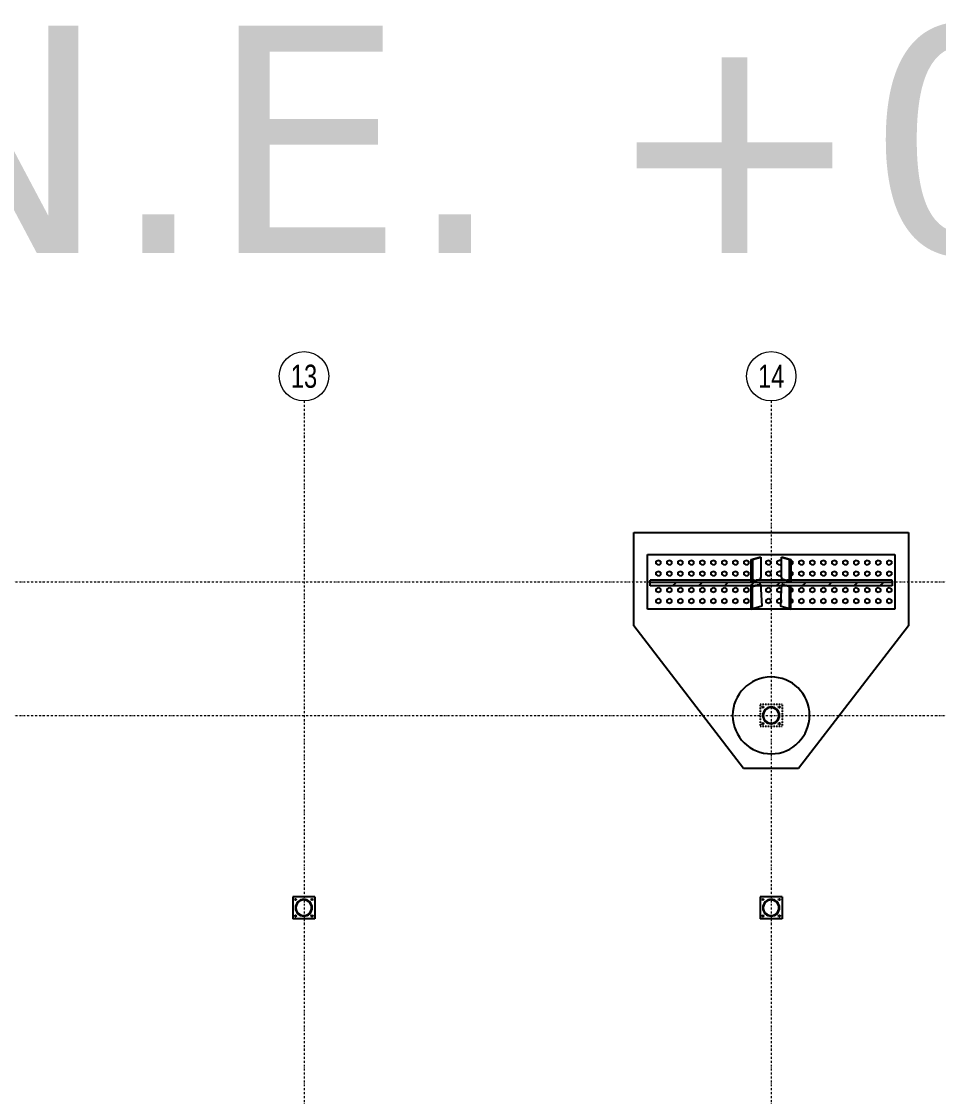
# Model space of a CAD drawing. Header units: millimetres. Extents: x 1541 to 289025, y -12015 to 47026.
# Drawn here: x 34933 to 36142, y -10196 to -8778 of the extents above; entities that cross this region are included whole.
import ezdxf
from ezdxf.enums import TextEntityAlignment as Align

# ---------------------------------------------------------------- set-up
doc = ezdxf.new("R2010")
doc.units = ezdxf.units.MM
doc.header["$LTSCALE"] = 0.1
for name, pattern in [('DASHDOTX2', [50.8, 25.4, -12.7, 0, -12.7]), ('DXK_LINE_DOT2', [3.9198, 1.9599, -1.9599]), ('Grid Line', [3.33375, 1.905, -0.47625, 0.47625, -0.47625])]:
    doc.linetypes.add(name, pattern=pattern)
doc.layers.get('0').update_dxf_attribs({"color": 255})
doc.layers.add('E_EJES', color=8, linetype='Continuous', lineweight=9)
doc.layers.add('E_EJES-1', color=8, linetype='Grid Line', lineweight=9)
doc.layers.add('TEXTO GENRAL', color=3, linetype='Continuous')
doc.styles.add('Swis721 LtCn BT_1', font='swisscl.ttf', dxfattribs={"height": 0.42})
doc.styles.add('TEXTO GENERAL', font='verdana.ttf', dxfattribs={"height": 0.9})

msp = doc.modelspace()

# ---------------------------------------------------------------- hatches: boundary and pattern name
at = {"linetype": 'Continuous'}
h = msp.add_hatch(dxfattribs=at)
h.set_pattern_fill('', scale=7.611392, style=0, pattern_type=0)
h.set_pattern_definition([(45, (35762.014, -9517.53), (-17.088, 17.088), [])])
h.paths.add_polyline_path([(36081, -9517.5), (35762, -9517.5), (35762, -9518.3), (35762.2, -9522.2), (36080.8, -9522.2), (36081, -9518.3)])
h = msp.add_hatch(dxfattribs=at)
h.set_pattern_fill('', scale=7.611392, style=0, pattern_type=0)
h.set_pattern_definition([(45, (35932.32, -9690.706), (-17.088, 17.088), [])])
h.paths.add_polyline_path([(35932.5, -9692.9), (35932.3, -9690.7), (35931.7, -9688.6), (35930.7, -9686.7), (35929.3, -9685), (35927.6, -9683.7), (35925.7, -9682.6), (35923.6, -9682), (35921.5, -9681.8), (35919.3, -9682), (35917.2, -9682.6), (35915.3, -9683.7), (35913.7, -9685), (35912.3, -9686.7), (35911.3, -9688.6), (35910.6, -9690.7), (35910.4, -9692.9), (35910.6, -9695), (35911.3, -9697.1), (35912.3, -9699), (35913.7, -9700.7), (35915.3, -9702.1), (35917.2, -9703.1), (35919.3, -9703.7), (35921.5, -9703.9), (35923.6, -9703.7), (35925.7, -9703.1), (35927.6, -9702.1), (35929.3, -9700.7), (35930.7, -9699), (35931.7, -9697.1), (35932.3, -9695)])
h.paths.add_polyline_path([(35931, -9696.8), (35930.1, -9698.6), (35928.8, -9700.2), (35927.2, -9701.5), (35925.4, -9702.4), (35923.5, -9703), (35921.5, -9703.2), (35919.5, -9703), (35917.5, -9702.4), (35915.7, -9701.5), (35914.2, -9700.2), (35912.9, -9698.6), (35911.9, -9696.8), (35911.3, -9694.9), (35911.1, -9692.9), (35911.3, -9690.8), (35911.9, -9688.9), (35912.9, -9687.1), (35914.2, -9685.6), (35915.7, -9684.3), (35917.5, -9683.3), (35919.5, -9682.7), (35921.5, -9682.5), (35923.5, -9682.7), (35925.4, -9683.3), (35927.2, -9684.3), (35928.8, -9685.6), (35930.1, -9687.1), (35931, -9688.9), (35931.6, -9690.8), (35931.8, -9692.9), (35931.6, -9694.9)])
h = msp.add_hatch(color=96, dxfattribs=at)
h.paths.add_polyline_path([(35316.4, -9946.6), (35316.2, -9944.4), (35315.5, -9942.4), (35314.5, -9940.4), (35313.1, -9938.8), (35311.5, -9937.4), (35309.5, -9936.4), (35307.5, -9935.7), (35305.3, -9935.5), (35303.2, -9935.7), (35301.1, -9936.4), (35299.2, -9937.4), (35297.5, -9938.8), (35296.1, -9940.4), (35295.1, -9942.4), (35294.5, -9944.4), (35294.3, -9946.6), (35294.5, -9948.7), (35295.1, -9950.8), (35296.1, -9952.7), (35297.5, -9954.4), (35299.2, -9955.8), (35301.1, -9956.8), (35303.2, -9957.4), (35305.3, -9957.6), (35307.5, -9957.4), (35309.5, -9956.8), (35311.5, -9955.8), (35313.1, -9954.4), (35314.5, -9952.7), (35315.5, -9950.8), (35316.2, -9948.7)])
h.paths.add_polyline_path([(35314.9, -9950.5), (35313.9, -9952.3), (35312.6, -9953.9), (35311.1, -9955.2), (35309.3, -9956.1), (35307.3, -9956.7), (35305.3, -9956.9), (35303.3, -9956.7), (35301.4, -9956.1), (35299.6, -9955.2), (35298, -9953.9), (35296.7, -9952.3), (35295.8, -9950.5), (35295.2, -9948.6), (35295, -9946.6), (35295.2, -9944.6), (35295.8, -9942.6), (35296.7, -9940.8), (35298, -9939.3), (35299.6, -9938), (35301.4, -9937), (35303.3, -9936.5), (35305.3, -9936.3), (35307.3, -9936.5), (35309.3, -9937), (35311.1, -9938), (35312.6, -9939.3), (35313.9, -9940.8), (35314.9, -9942.6), (35315.4, -9944.6), (35315.6, -9946.6), (35315.4, -9948.6)])
h = msp.add_hatch(color=96, dxfattribs=at)
h.paths.add_polyline_path([(35932.5, -9946.6), (35932.3, -9944.4), (35931.7, -9942.4), (35930.7, -9940.4), (35929.3, -9938.8), (35927.6, -9937.4), (35925.7, -9936.4), (35923.6, -9935.7), (35921.5, -9935.5), (35919.3, -9935.7), (35917.2, -9936.4), (35915.3, -9937.4), (35913.7, -9938.8), (35912.3, -9940.4), (35911.3, -9942.4), (35910.6, -9944.4), (35910.4, -9946.6), (35910.6, -9948.7), (35911.3, -9950.8), (35912.3, -9952.7), (35913.7, -9954.4), (35915.3, -9955.8), (35917.2, -9956.8), (35919.3, -9957.4), (35921.5, -9957.6), (35923.6, -9957.4), (35925.7, -9956.8), (35927.6, -9955.8), (35929.3, -9954.4), (35930.7, -9952.7), (35931.7, -9950.8), (35932.3, -9948.7)])
h.paths.add_polyline_path([(35931, -9950.5), (35930.1, -9952.3), (35928.8, -9953.9), (35927.2, -9955.2), (35925.4, -9956.1), (35923.5, -9956.7), (35921.5, -9956.9), (35919.5, -9956.7), (35917.5, -9956.1), (35915.7, -9955.2), (35914.2, -9953.9), (35912.9, -9952.3), (35911.9, -9950.5), (35911.3, -9948.6), (35911.1, -9946.6), (35911.3, -9944.6), (35911.9, -9942.6), (35912.9, -9940.8), (35914.2, -9939.3), (35915.7, -9938), (35917.5, -9937), (35919.5, -9936.5), (35921.5, -9936.3), (35923.5, -9936.5), (35925.4, -9937), (35927.2, -9938), (35928.8, -9939.3), (35930.1, -9940.8), (35931, -9942.6), (35931.6, -9944.6), (35931.8, -9946.6), (35931.6, -9948.6)])

# ---------------------------------------------------------------- linework, layer by layer
at = {"color": 2, "linetype": 'Continuous'}
for p, q in [((35740.3, -9574.7), (35740.3, -9451.5)), ((35740.3, -9451.5), (36102.7, -9451.5)), ((36102.7, -9451.5), (36102.7, -9574.7)), ((35758.4, -9553), (35758.4, -9480.5)), ((35758.4, -9480.5), (36084.6, -9480.5)), ((35895.2, -9487.4), (35906.1, -9484.2)), ((35897.1, -9487.3), (35907.8, -9484.2)), ((35906.1, -9484.2), (35907.8, -9484.2)), ((35907.8, -9484.2), (35907.9, -9510.3)), ((35935.1, -9484.2), (35936.9, -9484.2)), ((35935.1, -9510.3), (35935.1, -9484.2)), ((35935.1, -9484.2), (35945.8, -9487.3)), ((35936.9, -9484.2), (35947.7, -9487.4)), ((36084.6, -9480.5), (36084.6, -9553)), ((35895.2, -9487.4), (35897.1, -9487.3)), ((35895.2, -9516.4), (35895.2, -9487.4)), ((35897.1, -9487.3), (35897.1, -9516.3)), ((35945.8, -9516.3), (35945.8, -9487.3)), ((35945.8, -9487.3), (35947.7, -9487.4)), ((35947.7, -9487.4), (35947.7, -9516.4)), ((35897.1, -9516.3), (35907.1, -9513.4)), ((35907.9, -9510.3), (35907.1, -9513.4)), ((35935.9, -9513.4), (35935.1, -9510.3)), ((35945.8, -9516.3), (35935.9, -9513.4)), ((35762, -9517.5), (35762, -9514.4)), ((35895.2, -9514.4), (35762, -9514.4)), ((35762, -9518.3), (35762, -9517.5)), ((36081, -9517.5), (35762, -9517.5)), ((35762, -9522.2), (35762, -9518.3)), ((35762.2, -9522.2), (35762, -9518.3)), ((35762.2, -9522.2), (35762, -9522.2)), ((36080.8, -9522.2), (35762.2, -9522.2)), ((35897.1, -9516.3), (35895.2, -9516.4)), ((35899.5, -9522.2), (35895.2, -9523.5)), ((35895.2, -9523.5), (35897.1, -9523.4)), ((35895.2, -9552.6), (35895.2, -9523.5)), ((35901.2, -9522.2), (35897.1, -9523.4)), ((35897.1, -9552.5), (35897.1, -9523.4)), ((35939.2, -9514.4), (35903.7, -9514.4)), ((35907.8, -9520.2), (35907.9, -9522.2)), ((35907.9, -9522.2), (35908.1, -9526.4)), ((35908.1, -9526.4), (35909.2, -9548.9)), ((35934.8, -9526.4), (35933.8, -9548.9)), ((35935, -9522.2), (35934.8, -9526.4)), ((35935.1, -9520.2), (35935, -9522.2)), ((35945.8, -9523.4), (35941.7, -9522.2)), ((35947.7, -9523.5), (35943.5, -9522.2)), ((35947.7, -9516.4), (35945.8, -9516.3)), ((35945.8, -9552.5), (35945.8, -9523.4)), ((35945.8, -9523.4), (35947.7, -9523.5)), ((36081, -9514.4), (35947.7, -9514.4)), ((35947.7, -9552.6), (35947.7, -9523.5)), ((36081, -9518.3), (36080.8, -9522.2)), ((36081, -9522.2), (36080.8, -9522.2)), ((36081, -9517.5), (36081, -9514.4)), ((36081, -9518.3), (36081, -9517.5)), ((36081, -9518.3), (36081, -9522.2)), ((36084.6, -9553), (35758.4, -9553)), ((35895.2, -9552.6), (35897.1, -9552.5)), ((35908.1, -9549.2), (35897.1, -9552.5)), ((35909.2, -9548.9), (35908.1, -9549.2)), ((35934.8, -9549.2), (35933.8, -9548.9)), ((35945.8, -9552.5), (35934.8, -9549.2)), ((35945.8, -9552.5), (35947.7, -9552.6)), ((35885.2, -9763), (35740.3, -9574.7)), ((36102.7, -9574.7), (35957.7, -9763)), ((35957.7, -9763), (35885.2, -9763)), ((35319.8, -9932.1), (35290.8, -9932.1)), ((35290.8, -9932.1), (35290.8, -9961.1)), ((35319.8, -9932.1), (35319.8, -9961.1)), ((35936, -9932.1), (35907, -9932.1)), ((35907, -9932.1), (35907, -9961.1)), ((35936, -9932.1), (35936, -9961.1)), ((35319.8, -9961.1), (35290.8, -9961.1)), ((35936, -9961.1), (35907, -9961.1))]:
    msp.add_line(p, q, dxfattribs=at)
at = {"color": 7, "linetype": 'Continuous'}
for p, q in [((35770, -9489.7), (35772.9, -9488)), ((35770, -9493), (35770, -9489.7)), ((35772.9, -9494.7), (35770, -9493)), ((35772.9, -9488), (35775.8, -9489.7)), ((35775.8, -9493), (35772.9, -9494.7)), ((35775.8, -9489.7), (35775.8, -9493)), ((35784.5, -9489.7), (35787.4, -9488)), ((35784.5, -9493), (35784.5, -9489.7)), ((35787.4, -9494.7), (35784.5, -9493)), ((35787.4, -9488), (35790.3, -9489.7)), ((35790.3, -9493), (35787.4, -9494.7)), ((35790.3, -9489.7), (35790.3, -9493)), ((35799, -9489.7), (35801.9, -9488)), ((35799, -9493), (35799, -9489.7)), ((35801.9, -9494.7), (35799, -9493)), ((35801.9, -9488), (35804.8, -9489.7)), ((35804.8, -9493), (35801.9, -9494.7)), ((35804.8, -9489.7), (35804.8, -9493)), ((35813.5, -9489.7), (35816.4, -9488)), ((35813.5, -9493), (35813.5, -9489.7)), ((35816.4, -9494.7), (35813.5, -9493)), ((35816.4, -9488), (35819.3, -9489.7)), ((35819.3, -9493), (35816.4, -9494.7)), ((35819.3, -9489.7), (35819.3, -9493)), ((35828, -9489.7), (35830.9, -9488)), ((35828, -9493), (35828, -9489.7)), ((35830.9, -9494.7), (35828, -9493)), ((35830.9, -9488), (35833.8, -9489.7)), ((35833.8, -9493), (35830.9, -9494.7)), ((35833.8, -9489.7), (35833.8, -9493)), ((35842.5, -9489.7), (35845.4, -9488)), ((35842.5, -9493), (35842.5, -9489.7)), ((35845.4, -9494.7), (35842.5, -9493)), ((35845.4, -9488), (35848.3, -9489.7)), ((35848.3, -9493), (35845.4, -9494.7)), ((35848.3, -9489.7), (35848.3, -9493)), ((35857, -9489.7), (35859.9, -9488)), ((35857, -9493), (35857, -9489.7)), ((35859.9, -9494.7), (35857, -9493)), ((35859.9, -9488), (35862.8, -9489.7)), ((35862.8, -9493), (35859.9, -9494.7)), ((35862.8, -9489.7), (35862.8, -9493)), ((35871.5, -9489.7), (35874.4, -9488)), ((35871.5, -9493), (35871.5, -9489.7)), ((35874.4, -9494.7), (35871.5, -9493)), ((35874.4, -9488), (35877.3, -9489.7)), ((35877.3, -9493), (35874.4, -9494.7)), ((35877.3, -9489.7), (35877.3, -9493)), ((35886, -9489.7), (35888.9, -9488)), ((35886, -9493), (35886, -9489.7)), ((35888.9, -9494.7), (35886, -9493)), ((35888.9, -9488), (35891.8, -9489.7)), ((35891.8, -9493), (35888.9, -9494.7)), ((35891.8, -9489.7), (35891.8, -9493)), ((35915, -9489.7), (35917.9, -9488)), ((35915, -9493), (35915, -9489.7)), ((35917.9, -9494.7), (35915, -9493)), ((35917.9, -9488), (35920.8, -9489.7)), ((35920.8, -9493), (35917.9, -9494.7)), ((35920.8, -9489.7), (35920.8, -9493)), ((35929.5, -9489.7), (35932.4, -9488)), ((35929.5, -9493), (35929.5, -9489.7)), ((35932.4, -9494.7), (35929.5, -9493)), ((35935.3, -9489.7), (35932.4, -9488)), ((35935.3, -9493), (35932.4, -9494.7)), ((35935.3, -9493), (35935.3, -9489.7)), ((35947.7, -9488.5), (35949.8, -9489.7)), ((35949.8, -9493), (35947.7, -9494.2)), ((35949.8, -9489.7), (35949.8, -9493)), ((35958.5, -9489.7), (35961.4, -9488)), ((35958.5, -9493), (35958.5, -9489.7)), ((35961.4, -9494.7), (35958.5, -9493)), ((35961.4, -9488), (35964.3, -9489.7)), ((35964.3, -9493), (35961.4, -9494.7)), ((35964.3, -9489.7), (35964.3, -9493)), ((35973, -9489.7), (35975.9, -9488)), ((35973, -9493), (35973, -9489.7)), ((35975.9, -9494.7), (35973, -9493)), ((35975.9, -9488), (35978.8, -9489.7)), ((35978.8, -9493), (35975.9, -9494.7)), ((35978.8, -9489.7), (35978.8, -9493)), ((35987.5, -9489.7), (35990.4, -9488)), ((35987.5, -9493), (35987.5, -9489.7)), ((35990.4, -9494.7), (35987.5, -9493)), ((35990.4, -9488), (35993.3, -9489.7)), ((35993.3, -9493), (35990.4, -9494.7)), ((35993.3, -9489.7), (35993.3, -9493)), ((36002, -9489.7), (36004.9, -9488)), ((36002, -9493), (36002, -9489.7)), ((36004.9, -9494.7), (36002, -9493)), ((36004.9, -9488), (36007.8, -9489.7)), ((36007.8, -9493), (36004.9, -9494.7)), ((36007.8, -9489.7), (36007.8, -9493)), ((36016.5, -9489.7), (36019.4, -9488)), ((36016.5, -9493), (36016.5, -9489.7)), ((36019.4, -9494.7), (36016.5, -9493)), ((36019.4, -9488), (36022.3, -9489.7)), ((36022.3, -9493), (36019.4, -9494.7)), ((36022.3, -9489.7), (36022.3, -9493)), ((36031, -9489.7), (36033.8, -9488)), ((36031, -9493), (36031, -9489.7)), ((36033.8, -9494.7), (36031, -9493)), ((36033.8, -9488), (36036.7, -9489.7)), ((36036.7, -9493), (36033.8, -9494.7)), ((36036.7, -9489.7), (36036.7, -9493)), ((36045.4, -9489.7), (36048.3, -9488)), ((36045.4, -9493), (36045.4, -9489.7)), ((36048.3, -9494.7), (36045.4, -9493)), ((36048.3, -9488), (36051.2, -9489.7)), ((36051.2, -9493), (36048.3, -9494.7)), ((36051.2, -9489.7), (36051.2, -9493)), ((36059.9, -9489.7), (36062.8, -9488)), ((36059.9, -9493), (36059.9, -9489.7)), ((36062.8, -9494.7), (36059.9, -9493)), ((36062.8, -9488), (36065.7, -9489.7)), ((36065.7, -9493), (36062.8, -9494.7)), ((36065.7, -9489.7), (36065.7, -9493)), ((36074.4, -9489.7), (36077.3, -9488)), ((36074.4, -9493), (36074.4, -9489.7)), ((36077.3, -9494.7), (36074.4, -9493)), ((36077.3, -9488), (36080.2, -9489.7)), ((36080.2, -9493), (36077.3, -9494.7)), ((36080.2, -9489.7), (36080.2, -9493)), ((35770, -9504.2), (35772.9, -9502.5)), ((35770, -9507.5), (35770, -9504.2)), ((35772.9, -9509.2), (35770, -9507.5)), ((35772.9, -9502.5), (35775.8, -9504.2)), ((35775.8, -9507.5), (35772.9, -9509.2)), ((35775.8, -9504.2), (35775.8, -9507.5)), ((35784.5, -9504.2), (35787.4, -9502.5)), ((35784.5, -9507.5), (35784.5, -9504.2)), ((35787.4, -9509.2), (35784.5, -9507.5)), ((35787.4, -9502.5), (35790.3, -9504.2)), ((35790.3, -9507.5), (35787.4, -9509.2)), ((35790.3, -9504.2), (35790.3, -9507.5)), ((35799, -9504.2), (35801.9, -9502.5)), ((35799, -9507.5), (35799, -9504.2)), ((35801.9, -9509.2), (35799, -9507.5)), ((35801.9, -9502.5), (35804.8, -9504.2)), ((35804.8, -9507.5), (35801.9, -9509.2)), ((35804.8, -9504.2), (35804.8, -9507.5)), ((35813.5, -9504.2), (35816.4, -9502.5)), ((35813.5, -9507.5), (35813.5, -9504.2)), ((35816.4, -9509.2), (35813.5, -9507.5)), ((35816.4, -9502.5), (35819.3, -9504.2)), ((35819.3, -9507.5), (35816.4, -9509.2)), ((35819.3, -9504.2), (35819.3, -9507.5)), ((35828, -9504.2), (35830.9, -9502.5)), ((35828, -9507.5), (35828, -9504.2)), ((35830.9, -9509.2), (35828, -9507.5)), ((35830.9, -9502.5), (35833.8, -9504.2)), ((35833.8, -9507.5), (35830.9, -9509.2)), ((35833.8, -9504.2), (35833.8, -9507.5)), ((35842.5, -9504.2), (35845.4, -9502.5)), ((35842.5, -9507.5), (35842.5, -9504.2)), ((35845.4, -9509.2), (35842.5, -9507.5)), ((35845.4, -9502.5), (35848.3, -9504.2)), ((35848.3, -9507.5), (35845.4, -9509.2)), ((35848.3, -9504.2), (35848.3, -9507.5)), ((35857, -9504.2), (35859.9, -9502.5)), ((35857, -9507.5), (35857, -9504.2)), ((35859.9, -9509.2), (35857, -9507.5)), ((35859.9, -9502.5), (35862.8, -9504.2)), ((35862.8, -9507.5), (35859.9, -9509.2)), ((35862.8, -9504.2), (35862.8, -9507.5)), ((35871.5, -9504.2), (35874.4, -9502.5)), ((35871.5, -9507.5), (35871.5, -9504.2)), ((35874.4, -9509.2), (35871.5, -9507.5)), ((35874.4, -9502.5), (35877.3, -9504.2)), ((35877.3, -9507.5), (35874.4, -9509.2)), ((35877.3, -9504.2), (35877.3, -9507.5)), ((35886, -9504.2), (35888.9, -9502.5)), ((35886, -9507.5), (35886, -9504.2)), ((35888.9, -9509.2), (35886, -9507.5)), ((35888.9, -9502.5), (35891.8, -9504.2)), ((35891.8, -9507.5), (35888.9, -9509.2)), ((35891.8, -9504.2), (35891.8, -9507.5)), ((35915, -9504.2), (35917.9, -9502.5)), ((35915, -9507.5), (35915, -9504.2)), ((35917.9, -9509.2), (35915, -9507.5)), ((35917.9, -9502.5), (35920.8, -9504.2)), ((35920.8, -9507.5), (35917.9, -9509.2)), ((35920.8, -9504.2), (35920.8, -9507.5)), ((35929.5, -9504.2), (35932.4, -9502.5)), ((35929.5, -9507.5), (35929.5, -9504.2)), ((35932.4, -9509.2), (35929.5, -9507.5)), ((35935.3, -9504.2), (35932.4, -9502.5)), ((35935.3, -9507.5), (35932.4, -9509.2)), ((35935.3, -9507.5), (35935.3, -9504.2)), ((35947.7, -9503), (35949.8, -9504.2)), ((35949.8, -9507.5), (35947.7, -9508.7)), ((35949.8, -9504.2), (35949.8, -9507.5)), ((35958.5, -9504.2), (35961.4, -9502.5)), ((35958.5, -9507.5), (35958.5, -9504.2)), ((35961.4, -9509.2), (35958.5, -9507.5)), ((35961.4, -9502.5), (35964.3, -9504.2)), ((35964.3, -9507.5), (35961.4, -9509.2)), ((35964.3, -9504.2), (35964.3, -9507.5)), ((35973, -9504.2), (35975.9, -9502.5)), ((35973, -9507.5), (35973, -9504.2)), ((35975.9, -9509.2), (35973, -9507.5)), ((35975.9, -9502.5), (35978.8, -9504.2)), ((35978.8, -9507.5), (35975.9, -9509.2)), ((35978.8, -9504.2), (35978.8, -9507.5)), ((35987.5, -9504.2), (35990.4, -9502.5)), ((35987.5, -9507.5), (35987.5, -9504.2)), ((35990.4, -9509.2), (35987.5, -9507.5)), ((35990.4, -9502.5), (35993.3, -9504.2)), ((35993.3, -9507.5), (35990.4, -9509.2)), ((35993.3, -9504.2), (35993.3, -9507.5)), ((36002, -9504.2), (36004.9, -9502.5)), ((36002, -9507.5), (36002, -9504.2)), ((36004.9, -9509.2), (36002, -9507.5)), ((36004.9, -9502.5), (36007.8, -9504.2)), ((36007.8, -9507.5), (36004.9, -9509.2)), ((36007.8, -9504.2), (36007.8, -9507.5)), ((36016.5, -9504.2), (36019.4, -9502.5)), ((36016.5, -9507.5), (36016.5, -9504.2)), ((36019.4, -9509.2), (36016.5, -9507.5)), ((36019.4, -9502.5), (36022.3, -9504.2)), ((36022.3, -9507.5), (36019.4, -9509.2)), ((36022.3, -9504.2), (36022.3, -9507.5)), ((36031, -9504.2), (36033.8, -9502.5)), ((36031, -9507.5), (36031, -9504.2)), ((36033.8, -9509.2), (36031, -9507.5)), ((36033.8, -9502.5), (36036.7, -9504.2)), ((36036.7, -9507.5), (36033.8, -9509.2)), ((36036.7, -9504.2), (36036.7, -9507.5)), ((36045.4, -9504.2), (36048.3, -9502.5)), ((36045.4, -9507.5), (36045.4, -9504.2)), ((36048.3, -9509.2), (36045.4, -9507.5)), ((36048.3, -9502.5), (36051.2, -9504.2)), ((36051.2, -9507.5), (36048.3, -9509.2)), ((36051.2, -9504.2), (36051.2, -9507.5)), ((36059.9, -9504.2), (36062.8, -9502.5)), ((36059.9, -9507.5), (36059.9, -9504.2)), ((36062.8, -9509.2), (36059.9, -9507.5)), ((36062.8, -9502.5), (36065.7, -9504.2)), ((36065.7, -9507.5), (36062.8, -9509.2)), ((36065.7, -9504.2), (36065.7, -9507.5)), ((36074.4, -9504.2), (36077.3, -9502.5)), ((36074.4, -9507.5), (36074.4, -9504.2)), ((36077.3, -9509.2), (36074.4, -9507.5)), ((36077.3, -9502.5), (36080.2, -9504.2)), ((36080.2, -9507.5), (36077.3, -9509.2)), ((36080.2, -9504.2), (36080.2, -9507.5)), ((35770, -9525.9), (35772.9, -9524.2)), ((35770, -9529.3), (35770, -9525.9)), ((35772.9, -9524.2), (35775.8, -9525.9)), ((35775.8, -9525.9), (35775.8, -9529.3)), ((35784.5, -9525.9), (35787.4, -9524.2)), ((35784.5, -9529.3), (35784.5, -9525.9)), ((35787.4, -9524.2), (35790.3, -9525.9)), ((35790.3, -9525.9), (35790.3, -9529.3)), ((35799, -9525.9), (35801.9, -9524.2)), ((35799, -9529.3), (35799, -9525.9)), ((35801.9, -9524.2), (35804.8, -9525.9)), ((35804.8, -9525.9), (35804.8, -9529.3)), ((35813.5, -9525.9), (35816.4, -9524.2)), ((35813.5, -9529.3), (35813.5, -9525.9)), ((35816.4, -9524.2), (35819.3, -9525.9)), ((35819.3, -9525.9), (35819.3, -9529.3)), ((35828, -9525.9), (35830.9, -9524.2)), ((35828, -9529.3), (35828, -9525.9)), ((35830.9, -9524.2), (35833.8, -9525.9)), ((35833.8, -9525.9), (35833.8, -9529.3)), ((35842.5, -9525.9), (35845.4, -9524.2)), ((35842.5, -9529.3), (35842.5, -9525.9)), ((35845.4, -9524.2), (35848.3, -9525.9)), ((35848.3, -9525.9), (35848.3, -9529.3)), ((35857, -9525.9), (35859.9, -9524.2)), ((35857, -9529.3), (35857, -9525.9)), ((35859.9, -9524.2), (35862.8, -9525.9)), ((35862.8, -9525.9), (35862.8, -9529.3)), ((35871.5, -9525.9), (35874.4, -9524.2)), ((35871.5, -9529.3), (35871.5, -9525.9)), ((35874.4, -9524.2), (35877.3, -9525.9)), ((35877.3, -9525.9), (35877.3, -9529.3)), ((35886, -9525.9), (35888.9, -9524.2)), ((35886, -9529.3), (35886, -9525.9)), ((35888.9, -9524.2), (35891.8, -9525.9)), ((35891.8, -9525.9), (35891.8, -9529.3)), ((35915, -9525.9), (35917.9, -9524.2)), ((35915, -9529.3), (35915, -9525.9)), ((35917.9, -9524.2), (35920.8, -9525.9)), ((35920.8, -9525.9), (35920.8, -9529.3)), ((35929.5, -9525.9), (35932.4, -9524.2)), ((35929.5, -9529.3), (35929.5, -9525.9)), ((35935.3, -9525.9), (35932.4, -9524.2)), ((35935.3, -9529.3), (35935.3, -9525.9)), ((35947.7, -9524.7), (35949.8, -9525.9)), ((35949.8, -9525.9), (35949.8, -9529.3)), ((35958.5, -9525.9), (35961.4, -9524.2)), ((35958.5, -9529.3), (35958.5, -9525.9)), ((35961.4, -9524.2), (35964.3, -9525.9)), ((35964.3, -9525.9), (35964.3, -9529.3)), ((35973, -9525.9), (35975.9, -9524.2)), ((35973, -9529.3), (35973, -9525.9)), ((35975.9, -9524.2), (35978.8, -9525.9)), ((35978.8, -9525.9), (35978.8, -9529.3)), ((35987.5, -9525.9), (35990.4, -9524.2)), ((35987.5, -9529.3), (35987.5, -9525.9)), ((35990.4, -9524.2), (35993.3, -9525.9)), ((35993.3, -9525.9), (35993.3, -9529.3)), ((36002, -9525.9), (36004.9, -9524.2)), ((36002, -9529.3), (36002, -9525.9)), ((36004.9, -9524.2), (36007.8, -9525.9)), ((36007.8, -9525.9), (36007.8, -9529.3)), ((36016.5, -9525.9), (36019.4, -9524.2)), ((36016.5, -9529.3), (36016.5, -9525.9)), ((36019.4, -9524.2), (36022.3, -9525.9)), ((36022.3, -9525.9), (36022.3, -9529.3)), ((36031, -9525.9), (36033.8, -9524.2)), ((36031, -9529.3), (36031, -9525.9)), ((36033.8, -9524.2), (36036.7, -9525.9)), ((36036.7, -9525.9), (36036.7, -9529.3)), ((36045.4, -9525.9), (36048.3, -9524.2)), ((36045.4, -9529.3), (36045.4, -9525.9)), ((36048.3, -9524.2), (36051.2, -9525.9)), ((36051.2, -9525.9), (36051.2, -9529.3)), ((36059.9, -9525.9), (36062.8, -9524.2)), ((36059.9, -9529.3), (36059.9, -9525.9)), ((36062.8, -9524.2), (36065.7, -9525.9)), ((36065.7, -9525.9), (36065.7, -9529.3)), ((36074.4, -9525.9), (36077.3, -9524.2)), ((36074.4, -9529.3), (36074.4, -9525.9)), ((36077.3, -9524.2), (36080.2, -9525.9)), ((36080.2, -9525.9), (36080.2, -9529.3)), ((35772.9, -9530.9), (35770, -9529.3)), ((35770, -9540.4), (35772.9, -9538.7)), ((35770, -9543.8), (35770, -9540.4)), ((35775.8, -9529.3), (35772.9, -9530.9)), ((35772.9, -9538.7), (35775.8, -9540.4)), ((35775.8, -9540.4), (35775.8, -9543.8)), ((35787.4, -9530.9), (35784.5, -9529.3)), ((35784.5, -9540.4), (35787.4, -9538.7)), ((35784.5, -9543.8), (35784.5, -9540.4)), ((35790.3, -9529.3), (35787.4, -9530.9)), ((35787.4, -9538.7), (35790.3, -9540.4)), ((35790.3, -9540.4), (35790.3, -9543.8)), ((35801.9, -9530.9), (35799, -9529.3)), ((35799, -9540.4), (35801.9, -9538.7)), ((35799, -9543.8), (35799, -9540.4)), ((35804.8, -9529.3), (35801.9, -9530.9)), ((35801.9, -9538.7), (35804.8, -9540.4)), ((35804.8, -9540.4), (35804.8, -9543.8)), ((35816.4, -9530.9), (35813.5, -9529.3)), ((35813.5, -9540.4), (35816.4, -9538.7)), ((35813.5, -9543.8), (35813.5, -9540.4)), ((35819.3, -9529.3), (35816.4, -9530.9)), ((35816.4, -9538.7), (35819.3, -9540.4)), ((35819.3, -9540.4), (35819.3, -9543.8)), ((35830.9, -9530.9), (35828, -9529.3)), ((35828, -9540.4), (35830.9, -9538.7)), ((35828, -9543.8), (35828, -9540.4)), ((35833.8, -9529.3), (35830.9, -9530.9)), ((35830.9, -9538.7), (35833.8, -9540.4)), ((35833.8, -9540.4), (35833.8, -9543.8)), ((35845.4, -9530.9), (35842.5, -9529.3)), ((35842.5, -9540.4), (35845.4, -9538.7)), ((35842.5, -9543.8), (35842.5, -9540.4)), ((35848.3, -9529.3), (35845.4, -9530.9)), ((35845.4, -9538.7), (35848.3, -9540.4)), ((35848.3, -9540.4), (35848.3, -9543.8)), ((35859.9, -9530.9), (35857, -9529.3)), ((35857, -9540.4), (35859.9, -9538.7)), ((35857, -9543.8), (35857, -9540.4)), ((35862.8, -9529.3), (35859.9, -9530.9)), ((35859.9, -9538.7), (35862.8, -9540.4)), ((35862.8, -9540.4), (35862.8, -9543.8)), ((35874.4, -9530.9), (35871.5, -9529.3)), ((35871.5, -9540.4), (35874.4, -9538.7)), ((35871.5, -9543.8), (35871.5, -9540.4)), ((35877.3, -9529.3), (35874.4, -9530.9)), ((35874.4, -9538.7), (35877.3, -9540.4)), ((35877.3, -9540.4), (35877.3, -9543.8)), ((35888.9, -9530.9), (35886, -9529.3)), ((35886, -9540.4), (35888.9, -9538.7)), ((35886, -9543.8), (35886, -9540.4)), ((35891.8, -9529.3), (35888.9, -9530.9)), ((35888.9, -9538.7), (35891.8, -9540.4)), ((35891.8, -9540.4), (35891.8, -9543.8)), ((35917.9, -9530.9), (35915, -9529.3)), ((35915, -9540.4), (35917.9, -9538.7)), ((35915, -9543.8), (35915, -9540.4)), ((35920.8, -9529.3), (35917.9, -9530.9)), ((35917.9, -9538.7), (35920.8, -9540.4)), ((35920.8, -9540.4), (35920.8, -9543.8)), ((35932.4, -9530.9), (35929.5, -9529.3)), ((35929.5, -9540.4), (35932.4, -9538.7)), ((35929.5, -9543.8), (35929.5, -9540.4)), ((35935.3, -9529.3), (35932.4, -9530.9)), ((35935.3, -9540.4), (35932.4, -9538.7)), ((35935.3, -9543.8), (35935.3, -9540.4)), ((35949.8, -9529.3), (35947.7, -9530.4)), ((35947.7, -9539.2), (35949.8, -9540.4)), ((35949.8, -9540.4), (35949.8, -9543.8)), ((35961.4, -9530.9), (35958.5, -9529.3)), ((35958.5, -9540.4), (35961.4, -9538.7)), ((35958.5, -9543.8), (35958.5, -9540.4)), ((35964.3, -9529.3), (35961.4, -9530.9)), ((35961.4, -9538.7), (35964.3, -9540.4)), ((35964.3, -9540.4), (35964.3, -9543.8)), ((35975.9, -9530.9), (35973, -9529.3)), ((35973, -9540.4), (35975.9, -9538.7)), ((35973, -9543.8), (35973, -9540.4)), ((35978.8, -9529.3), (35975.9, -9530.9)), ((35975.9, -9538.7), (35978.8, -9540.4)), ((35978.8, -9540.4), (35978.8, -9543.8)), ((35990.4, -9530.9), (35987.5, -9529.3)), ((35987.5, -9540.4), (35990.4, -9538.7)), ((35987.5, -9543.8), (35987.5, -9540.4)), ((35993.3, -9529.3), (35990.4, -9530.9)), ((35990.4, -9538.7), (35993.3, -9540.4)), ((35993.3, -9540.4), (35993.3, -9543.8)), ((36004.9, -9530.9), (36002, -9529.3)), ((36002, -9540.4), (36004.9, -9538.7)), ((36002, -9543.8), (36002, -9540.4)), ((36007.8, -9529.3), (36004.9, -9530.9)), ((36004.9, -9538.7), (36007.8, -9540.4)), ((36007.8, -9540.4), (36007.8, -9543.8)), ((36019.4, -9530.9), (36016.5, -9529.3)), ((36016.5, -9540.4), (36019.4, -9538.7)), ((36016.5, -9543.8), (36016.5, -9540.4)), ((36022.3, -9529.3), (36019.4, -9530.9)), ((36019.4, -9538.7), (36022.3, -9540.4)), ((36022.3, -9540.4), (36022.3, -9543.8)), ((36033.8, -9530.9), (36031, -9529.3)), ((36031, -9540.4), (36033.8, -9538.7)), ((36031, -9543.8), (36031, -9540.4)), ((36036.7, -9529.3), (36033.8, -9530.9)), ((36033.8, -9538.7), (36036.7, -9540.4)), ((36036.7, -9540.4), (36036.7, -9543.8)), ((36048.3, -9530.9), (36045.4, -9529.3)), ((36045.4, -9540.4), (36048.3, -9538.7)), ((36045.4, -9543.8), (36045.4, -9540.4)), ((36051.2, -9529.3), (36048.3, -9530.9)), ((36048.3, -9538.7), (36051.2, -9540.4)), ((36051.2, -9540.4), (36051.2, -9543.8)), ((36062.8, -9530.9), (36059.9, -9529.3)), ((36059.9, -9540.4), (36062.8, -9538.7)), ((36059.9, -9543.8), (36059.9, -9540.4)), ((36065.7, -9529.3), (36062.8, -9530.9)), ((36062.8, -9538.7), (36065.7, -9540.4)), ((36065.7, -9540.4), (36065.7, -9543.8)), ((36077.3, -9530.9), (36074.4, -9529.3)), ((36074.4, -9540.4), (36077.3, -9538.7)), ((36074.4, -9543.8), (36074.4, -9540.4)), ((36080.2, -9529.3), (36077.3, -9530.9)), ((36077.3, -9538.7), (36080.2, -9540.4)), ((36080.2, -9540.4), (36080.2, -9543.8)), ((35772.9, -9545.4), (35770, -9543.8)), ((35775.8, -9543.8), (35772.9, -9545.4)), ((35787.4, -9545.4), (35784.5, -9543.8)), ((35790.3, -9543.8), (35787.4, -9545.4)), ((35801.9, -9545.4), (35799, -9543.8)), ((35804.8, -9543.8), (35801.9, -9545.4)), ((35816.4, -9545.4), (35813.5, -9543.8)), ((35819.3, -9543.8), (35816.4, -9545.4)), ((35830.9, -9545.4), (35828, -9543.8)), ((35833.8, -9543.8), (35830.9, -9545.4)), ((35845.4, -9545.4), (35842.5, -9543.8)), ((35848.3, -9543.8), (35845.4, -9545.4)), ((35859.9, -9545.4), (35857, -9543.8)), ((35862.8, -9543.8), (35859.9, -9545.4)), ((35874.4, -9545.4), (35871.5, -9543.8)), ((35877.3, -9543.8), (35874.4, -9545.4)), ((35888.9, -9545.4), (35886, -9543.8)), ((35891.8, -9543.8), (35888.9, -9545.4)), ((35917.9, -9545.4), (35915, -9543.8)), ((35920.8, -9543.8), (35917.9, -9545.4)), ((35932.4, -9545.4), (35929.5, -9543.8)), ((35935.3, -9543.8), (35932.4, -9545.4)), ((35949.8, -9543.8), (35947.7, -9544.9)), ((35961.4, -9545.4), (35958.5, -9543.8)), ((35964.3, -9543.8), (35961.4, -9545.4)), ((35975.9, -9545.4), (35973, -9543.8)), ((35978.8, -9543.8), (35975.9, -9545.4)), ((35990.4, -9545.4), (35987.5, -9543.8)), ((35993.3, -9543.8), (35990.4, -9545.4)), ((36004.9, -9545.4), (36002, -9543.8)), ((36007.8, -9543.8), (36004.9, -9545.4)), ((36019.4, -9545.4), (36016.5, -9543.8)), ((36022.3, -9543.8), (36019.4, -9545.4)), ((36033.8, -9545.4), (36031, -9543.8)), ((36036.7, -9543.8), (36033.8, -9545.4)), ((36048.3, -9545.4), (36045.4, -9543.8)), ((36051.2, -9543.8), (36048.3, -9545.4)), ((36062.8, -9545.4), (36059.9, -9543.8)), ((36065.7, -9543.8), (36062.8, -9545.4)), ((36077.3, -9545.4), (36074.4, -9543.8)), ((36080.2, -9543.8), (36077.3, -9545.4)), ((35909.5, -9682), (35910, -9681)), ((35910, -9683), (35909.5, -9682)), ((35910, -9681), (35911.2, -9681)), ((35911.2, -9683), (35910, -9683)), ((35911.2, -9681), (35911.7, -9682)), ((35911.7, -9682), (35911.2, -9683)), ((35931.2, -9682), (35931.8, -9681)), ((35931.8, -9683), (35931.2, -9682)), ((35931.8, -9681), (35932.9, -9681)), ((35932.9, -9683), (35931.8, -9683)), ((35932.9, -9681), (35933.5, -9682)), ((35933.5, -9682), (35932.9, -9683)), ((35909.5, -9703.7), (35910, -9702.8)), ((35910, -9704.7), (35909.5, -9703.7)), ((35910, -9702.8), (35911.2, -9702.8)), ((35911.2, -9704.7), (35910, -9704.7)), ((35911.2, -9702.8), (35911.7, -9703.7)), ((35911.7, -9703.7), (35911.2, -9704.7)), ((35931.2, -9703.7), (35931.8, -9702.8)), ((35931.8, -9704.7), (35931.2, -9703.7)), ((35931.8, -9702.8), (35932.9, -9702.8)), ((35932.9, -9704.7), (35931.8, -9704.7)), ((35932.9, -9702.8), (35933.5, -9703.7)), ((35933.5, -9703.7), (35932.9, -9704.7)), ((35293.3, -9935.7), (35293.9, -9934.7)), ((35293.9, -9936.7), (35293.3, -9935.7)), ((35293.9, -9934.7), (35295, -9934.7)), ((35295, -9936.7), (35293.9, -9936.7)), ((35295, -9934.7), (35295.6, -9935.7)), ((35295.6, -9935.7), (35295, -9936.7)), ((35315.1, -9935.7), (35315.6, -9934.7)), ((35315.6, -9936.7), (35315.1, -9935.7)), ((35315.6, -9934.7), (35316.8, -9934.7)), ((35316.8, -9936.7), (35315.6, -9936.7)), ((35316.8, -9934.7), (35317.3, -9935.7)), ((35317.3, -9935.7), (35316.8, -9936.7)), ((35909.5, -9935.7), (35910, -9934.7)), ((35910, -9936.7), (35909.5, -9935.7)), ((35910, -9934.7), (35911.2, -9934.7)), ((35911.2, -9936.7), (35910, -9936.7)), ((35911.2, -9934.7), (35911.7, -9935.7)), ((35911.7, -9935.7), (35911.2, -9936.7)), ((35931.2, -9935.7), (35931.8, -9934.7)), ((35931.8, -9936.7), (35931.2, -9935.7)), ((35931.8, -9934.7), (35932.9, -9934.7)), ((35932.9, -9936.7), (35931.8, -9936.7)), ((35932.9, -9934.7), (35933.5, -9935.7)), ((35933.5, -9935.7), (35932.9, -9936.7)), ((35293.3, -9957.5), (35293.9, -9956.5)), ((35293.9, -9958.4), (35293.3, -9957.5)), ((35293.9, -9956.5), (35295, -9956.5)), ((35295, -9958.4), (35293.9, -9958.4)), ((35295, -9956.5), (35295.6, -9957.5)), ((35295.6, -9957.5), (35295, -9958.4)), ((35315.1, -9957.5), (35315.6, -9956.5)), ((35315.6, -9958.4), (35315.1, -9957.5)), ((35315.6, -9956.5), (35316.8, -9956.5)), ((35316.8, -9958.4), (35315.6, -9958.4)), ((35316.8, -9956.5), (35317.3, -9957.5)), ((35317.3, -9957.5), (35316.8, -9958.4)), ((35909.5, -9957.5), (35910, -9956.5)), ((35910, -9958.4), (35909.5, -9957.5)), ((35910, -9956.5), (35911.2, -9956.5)), ((35911.2, -9958.4), (35910, -9958.4)), ((35911.2, -9956.5), (35911.7, -9957.5)), ((35911.7, -9957.5), (35911.2, -9958.4)), ((35931.2, -9957.5), (35931.8, -9956.5)), ((35931.8, -9958.4), (35931.2, -9957.5)), ((35931.8, -9956.5), (35932.9, -9956.5)), ((35932.9, -9958.4), (35931.8, -9958.4)), ((35932.9, -9956.5), (35933.5, -9957.5)), ((35933.5, -9957.5), (35932.9, -9958.4))]:
    msp.add_line(p, q, dxfattribs=at)
at = {"color": 7, "linetype": 'DXK_LINE_DOT2'}
for p, q in [((35903.7, -9514.4), (35895.2, -9514.4)), ((35906.1, -9520.2), (35899.5, -9522.2)), ((35907.8, -9520.2), (35901.2, -9522.2)), ((35907.8, -9520.2), (35906.1, -9520.2)), ((35936.8, -9520.2), (35935.1, -9520.2)), ((35941.7, -9522.2), (35935.1, -9520.2)), ((35943.5, -9522.2), (35936.8, -9520.2)), ((35947.7, -9514.4), (35939.2, -9514.4)), ((35936, -9678.4), (35907, -9678.4)), ((35907, -9678.4), (35907, -9707.4)), ((35936, -9678.4), (35936, -9707.4)), ((35936, -9707.4), (35907, -9707.4))]:
    msp.add_line(p, q, dxfattribs=at)
at = {"color": 2, "linetype": 'Continuous'}
for centre, radius, start, end in [((35921.5, -9692.9), 50.7, 6, 186), ((35921.5, -9692.9), 11.1, 11.25, 191.25), ((35921.5, -9692.9), 10.3, 348.75, 168.75), ((35921.5, -9692.9), 50.7, 186, 6), ((35921.5, -9692.9), 11.1, 191.25, 11.25), ((35921.5, -9692.9), 10.3, 168.75, 348.75), ((35305.3, -9946.6), 11.1, 11.25, 191.25), ((35305.3, -9946.6), 10.3, 348.75, 168.75), ((35921.5, -9946.6), 11.1, 11.25, 191.25), ((35921.5, -9946.6), 10.3, 348.75, 168.75), ((35305.3, -9946.6), 11.1, 191.25, 11.25), ((35305.3, -9946.6), 10.3, 168.75, 348.75), ((35921.5, -9946.6), 11.1, 191.25, 11.25), ((35921.5, -9946.6), 10.3, 168.75, 348.75)]:
    msp.add_arc(centre, radius, start, end, dxfattribs=at)
at = {"layer": 'E_EJES'}
for centre in [(35305.6, -9245.6), (35921.7, -9245.6)]:
    msp.add_circle(centre, 32.6, dxfattribs=at)
at = {"layer": 'E_EJES-1', "linetype": 'DASHDOTX2'}
for p, q in [((35305.6, -9278.2), (35305.6, -11903.7)), ((35921.7, -9278.2), (35921.7, -11903.7)), ((30387.5, -9516.7), (37610.4, -9516.7)), ((30387.5, -9692.9), (37610.4, -9692.9))]:
    msp.add_line(p, q, dxfattribs=at)

# ---------------------------------------------------------------- texts
at = {"layer": 'E_EJES', "style": 'Swis721 LtCn BT_1'}
for s, p in [('13', (35305.6, -9245.6)), ('14', (35921.7, -9245.6))]:
    msp.add_text(s, height=30.45, dxfattribs=at).set_placement(p, align=Align.MIDDLE_CENTER)
at = {"layer": 'TEXTO GENRAL', "color": 3, "style": 'TEXTO GENERAL'}
msp.add_text('PLANTA DE PISO 1 N.E. +0.10m', height=300, dxfattribs=at).set_placement((34093.5, -8933.2), align=Align.MIDDLE_CENTER)

doc.saveas('drawing.dxf')
